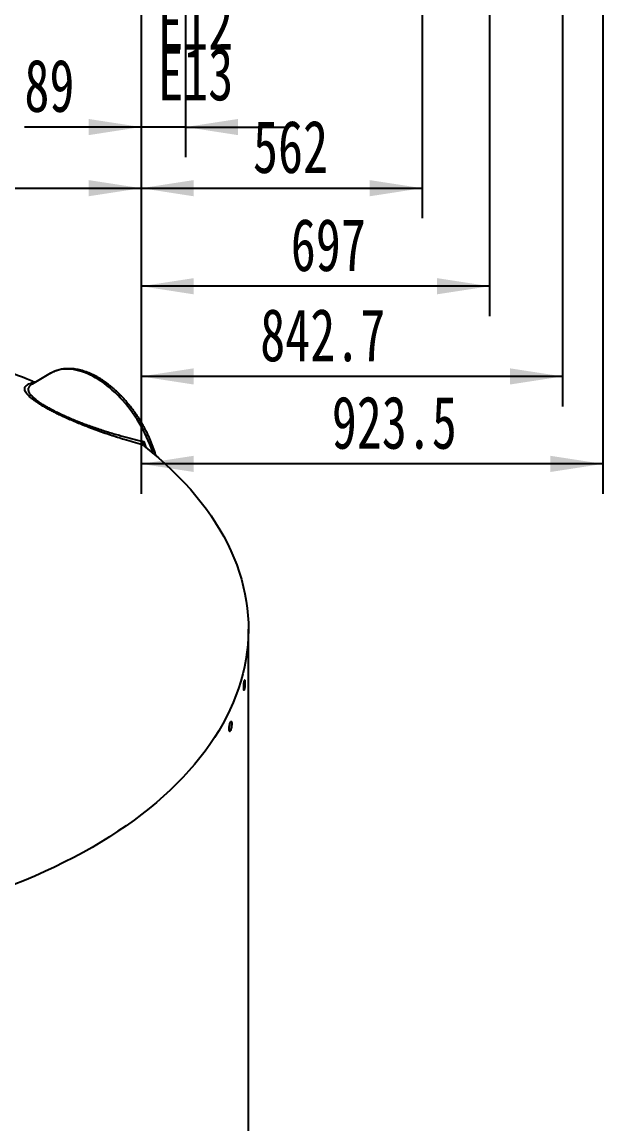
# Model space of a CAD drawing. Header units: millimetres. Extents: x 0 to 594, y 0 to 420.
# Drawn here: x 114 to 152.7, y 73.4 to 146.8 of the extents above; entities that cross this region are included whole.
import ezdxf

# ---------------------------------------------------------------- set-up
doc = ezdxf.new("R2010")
doc.units = ezdxf.units.MM
doc.layers.add('10', color=7, linetype='Continuous')
doc.styles.add('SLDTEXTSTYLE0', font='TXT', dxfattribs={"width": 0.7})
doc.dimstyles.new('SLDDIMSTYLE0', dxfattribs={"dimtxt": 3.5, "dimasz": 3.5, "dimexe": 0, "dimexo": 0.0625, "dimgap": 0.875, "dimtad": 2, "dimdec": 1, "dimlfac": 30, "dimrnd": 1e-09, "dimzin": 12, "dimdsep": 46, "dimtxsty": 'SLDTEXTSTYLE0', "dimsah": 1, "dimcen": 0.09, "dimadec": 0, "dimazin": 3, "dimtfac": 1, "dimtdec": 1, "dimtofl": 0, "dimtmove": 0, "dimatfit": 3, "dimfxl": 0, "dimfrac": 2, "dimtolj": 1, "dimtzin": 12, "dimarcsym": 0})
doc.dimstyles.new('SLDDIMSTYLE5', dxfattribs={"dimtxt": 3.5, "dimasz": 3.5, "dimexe": 0, "dimexo": 0.0625, "dimgap": 0.875, "dimtad": 2, "dimdec": 0, "dimlfac": 30, "dimrnd": 1e-09, "dimzin": 12, "dimdsep": 46, "dimtxsty": 'SLDTEXTSTYLE0', "dimsah": 1, "dimcen": 0.09, "dimadec": 0, "dimazin": 3, "dimtfac": 1, "dimtdec": 0, "dimtofl": 0, "dimtmove": 0, "dimatfit": 3, "dimfxl": 0, "dimfrac": 2, "dimtolj": 1, "dimtzin": 12, "dimarcsym": 0})
doc.dimstyles.new('SLDDIMSTYLE6', dxfattribs={"dimtxt": 3.5, "dimasz": 3.5, "dimexe": 0, "dimexo": 0.0625, "dimgap": 0.875, "dimtad": 2, "dimdec": 0, "dimlfac": 30, "dimrnd": 1e-09, "dimzin": 12, "dimdsep": 46, "dimtxsty": 'SLDTEXTSTYLE0', "dimsah": 1, "dimcen": 0.09, "dimadec": 0, "dimazin": 3, "dimtfac": 1, "dimtofl": 0, "dimtmove": 0, "dimatfit": 3, "dimfxl": 0, "dimfrac": 2, "dimtolj": 1, "dimtzin": 12, "dimarcsym": 0})
doc.dimstyles.new('SLDDIMSTYLE9', dxfattribs={"dimtxt": 3.5, "dimasz": 3.5, "dimexe": 0, "dimexo": 0.0625, "dimgap": 0.875, "dimtad": 2, "dimdec": 0, "dimlfac": 30, "dimrnd": 1e-09, "dimzin": 12, "dimdsep": 46, "dimtxsty": 'SLDTEXTSTYLE0', "dimsah": 1, "dimcen": 0.09, "dimadec": 0, "dimazin": 3, "dimtfac": 1, "dimtmove": 0, "dimatfit": 0, "dimfxl": 0, "dimfrac": 2, "dimtolj": 1, "dimtzin": 12, "dimarcsym": 0})

# ---------------------------------------------------------------- blocks, each defined once
blk = doc.blocks.new('_D_48')
at = {"layer": '10'}
for p, q in [((121.942, 150.389), (121.942, 137.783)), ((124.902, 148.168), (124.902, 137.783)), ((121.942, 139.783), (114.164, 139.783)), ((124.902, 139.783), (121.942, 139.783)), ((124.902, 139.783), (131.633, 139.783))]:
    blk.add_line(p, q, dxfattribs=at)
for points in [[(121.942, 139.783), (118.442, 140.321), (118.442, 139.244)], [(124.902, 139.783), (128.402, 139.244), (128.402, 140.321)]]:
    blk.add_solid(points, dxfattribs=at)
at = {"layer": '10', "insert": (114.164, 144.294), "char_height": 3.5, "attachment_point": 1, "style": 'SLDTEXTSTYLE0'}
blk.add_mtext('89', dxfattribs=at)
blk = doc.blocks.new('_D_49')
at = {"layer": '10'}
for p, q in [((140.677, 154.587), (140.677, 133.711)), ((121.942, 150.389), (121.942, 133.711)), ((121.942, 135.711), (140.677, 135.711))]:
    blk.add_line(p, q, dxfattribs=at)
for points in [[(121.942, 135.711), (125.442, 135.172), (125.442, 136.249)], [(140.677, 135.711), (137.177, 136.249), (137.177, 135.172)]]:
    blk.add_solid(points, dxfattribs=at)
at = {"layer": '10', "insert": (129.399, 140.223), "char_height": 3.5, "attachment_point": 1, "style": 'SLDTEXTSTYLE0'}
blk.add_mtext('562', dxfattribs=at)
blk = doc.blocks.new('_D_50')
at = {"layer": '10'}
for p, q in [((145.17, 157.961), (145.17, 127.181)), ((121.942, 150.389), (121.942, 127.181)), ((145.17, 129.181), (121.942, 129.181))]:
    blk.add_line(p, q, dxfattribs=at)
for points in [[(121.942, 129.181), (125.442, 128.642), (125.442, 129.719)], [(145.17, 129.181), (141.67, 129.719), (141.67, 128.642)]]:
    blk.add_solid(points, dxfattribs=at)
at = {"layer": '10', "insert": (131.917, 133.692), "char_height": 3.5, "attachment_point": 1, "style": 'SLDTEXTSTYLE0'}
blk.add_mtext('697', dxfattribs=at)
blk = doc.blocks.new('_D_51')
at = {"layer": '10'}
for p, q in [((150.032, 161.369), (150.032, 121.174)), ((121.942, 150.389), (121.942, 121.174)), ((150.032, 123.174), (121.942, 123.174))]:
    blk.add_line(p, q, dxfattribs=at)
for points in [[(121.942, 123.174), (125.442, 122.635), (125.442, 123.712)], [(150.032, 123.174), (146.532, 123.712), (146.532, 122.635)]]:
    blk.add_solid(points, dxfattribs=at)
at = {"layer": '10', "insert": (129.88, 127.686), "char_height": 3.5, "attachment_point": 1, "style": 'SLDTEXTSTYLE0'}
blk.add_mtext('842.7', dxfattribs=at)
blk = doc.blocks.new('_D_52')
at = {"layer": '10'}
for p, q in [((152.724, 165.062), (152.724, 115.349)), ((121.942, 150.389), (121.942, 115.349)), ((152.724, 117.349), (121.942, 117.349))]:
    blk.add_line(p, q, dxfattribs=at)
for points in [[(121.942, 117.349), (125.442, 116.81), (125.442, 117.887)], [(152.724, 117.349), (149.224, 117.887), (149.224, 116.81)]]:
    blk.add_solid(points, dxfattribs=at)
at = {"layer": '10', "insert": (134.652, 121.86), "char_height": 3.5, "attachment_point": 1, "style": 'SLDTEXTSTYLE0'}
blk.add_mtext('923.5', dxfattribs=at)
blk = doc.blocks.new('_D_53')
at = {"layer": '10'}
for p, q in [((121.942, 150.389), (121.942, 133.711)), ((108.47, 146.879), (108.47, 133.711)), ((108.47, 135.711), (99.932, 135.711)), ((108.47, 135.711), (121.942, 135.711))]:
    blk.add_line(p, q, dxfattribs=at)
for points in [[(108.47, 135.711), (111.97, 135.172), (111.97, 136.249)], [(121.942, 135.711), (118.442, 136.249), (118.442, 135.172)]]:
    blk.add_solid(points, dxfattribs=at)
at = {"layer": '10', "insert": (99.932, 140.223), "char_height": 3.5, "attachment_point": 1, "style": 'SLDTEXTSTYLE0'}
blk.add_mtext('404', dxfattribs=at)

msp = doc.modelspace()

# ---------------------------------------------------------------- linework, layer by layer
at = {"color": 7, "linetype": 'Continuous', "lineweight": 25}
for p, q in [((115.91, 123.3799), (114.675, 122.6669)), ((114.6764, 122.6646), (114.6734, 122.6628)), ((114.8798, 122.7852), (114.8277, 122.7923)), ((122.0503, 118.6228), (122.0496, 118.6307)), ((129.0962, 52.449), (129.0962, 106.3348)), ((128.8447, 102.9367), (128.8442, 102.9368)), ((128.7962, 102.2718), (128.7967, 102.2718)), ((127.9468, 100.195), (127.9463, 100.1951)), ((127.8449, 99.5362), (127.8454, 99.5361))]:
    msp.add_line(p, q, dxfattribs=at)
at = {"color": 8, "linetype": 'Continuous', "lineweight": 25}
msp.add_line((122.1171, 118.8383), (122.2519, 118.4441), dxfattribs=at)
at = {"color": 8, "linetype": 'Continuous', "lineweight": 25, "flags": 128}
msp.add_lwpolyline([(122.7527, 118.0412), (122.7027, 118.1892), (122.6149, 118.4314), (122.5198, 118.6732), (122.4177, 118.9141), (122.3087, 119.1535), (122.1931, 119.391), (122.071, 119.6261), (121.9428, 119.8584), (121.8086, 120.0875), (121.6687, 120.3128), (121.5234, 120.5339), (121.373, 120.7505), (121.2178, 120.962), (121.0581, 121.1681), (120.8942, 121.3683), (120.7264, 121.5623), (120.555, 121.7497), (120.3804, 121.9301), (120.2029, 122.1032), (120.0229, 122.2686), (119.8408, 122.426), (119.6568, 122.5751), (119.4713, 122.7156), (119.2847, 122.8472), (119.0974, 122.9697), (118.9098, 123.0828), (118.7221, 123.1864), (118.5348, 123.2801), (118.3482, 123.3639), (118.1628, 123.4375), (117.9788, 123.5009), (117.7966, 123.5538), (117.6166, 123.5962), (117.4391, 123.6281), (117.2645, 123.6492), (117.0931, 123.6597), (116.9253, 123.6595), (116.7614, 123.6485), (116.6017, 123.6268), (116.4465, 123.5945), (116.2961, 123.5516), (116.1508, 123.4982), (116.011, 123.4344), (115.91, 123.3799)], dxfattribs=at)
at = {"color": 7, "linetype": 'Continuous', "lineweight": 25, "flags": 128}
for points in [[(122.1203, 118.5508), (122.6138, 118.1559), (123.091, 117.7544), (123.5515, 117.3465), (123.9952, 116.9324), (124.4218, 116.5123), (124.831, 116.0865), (125.2226, 115.6552), (125.5963, 115.2187), (125.9521, 114.7772), (126.2896, 114.331), (126.6087, 113.8803), (126.9092, 113.4253), (127.1909, 112.9663), (127.4538, 112.5036), (127.6975, 112.0375), (127.922, 111.5681), (128.1272, 111.0958), (128.313, 110.6209), (128.4792, 110.1435), (128.6257, 109.664), (128.7526, 109.1826), (128.8596, 108.6996), (128.9468, 108.2153), (129.014, 107.7299), (129.0613, 107.2438), (129.0887, 106.7571), (129.096, 106.2702), (129.0833, 105.7833), (129.0507, 105.2968), (128.9981, 104.8108), (128.9256, 104.3257), (128.8331, 103.8417), (128.7208, 103.3591), (128.5888, 102.8782), (128.437, 102.3992), (128.2656, 101.9224), (128.0747, 101.4481), (127.8643, 100.9766), (127.6347, 100.5081), (127.3858, 100.0428), (127.118, 99.5811), (126.8312, 99.1232), (126.5258, 98.6693), (126.2018, 98.2197), (125.8594, 97.7747), (125.4989, 97.3345), (125.1203, 96.8994), (124.7241, 96.4695), (124.3102, 96.0452), (123.8791, 95.6267), (123.4309, 95.2142), (122.9659, 94.808), (122.4844, 94.4082), (121.9866, 94.0152), (121.4727, 93.629), (120.9432, 93.25), (120.3983, 92.8783), (119.8382, 92.5142), (119.2634, 92.1579), (118.6741, 91.8095), (118.0706, 91.4693), (117.4534, 91.1375), (116.8227, 90.8142), (116.1789, 90.4996), (115.5223, 90.1939), (114.8534, 89.8973), (114.1725, 89.6099), (113.48, 89.3319)], [(128.8207, 102.3321), (128.8126, 102.3001), (128.8049, 102.2797), (128.7977, 102.2719), (128.7914, 102.2768), (128.7863, 102.2943), (128.7825, 102.3237), (128.7801, 102.3639), (128.7793, 102.4133), (128.7801, 102.4701), (128.7825, 102.532), (128.7863, 102.5967), (128.7914, 102.6617), (128.7977, 102.7245), (128.8049, 102.7827), (128.8126, 102.834), (128.8207, 102.8764)], [(128.8207, 102.8764), (128.8288, 102.9085), (128.8365, 102.9288), (128.8437, 102.9367), (128.85, 102.9317), (128.8551, 102.9142), (128.859, 102.8848), (128.8613, 102.8446), (128.8621, 102.7952), (128.8613, 102.7384), (128.859, 102.6765), (128.8551, 102.6118), (128.85, 102.5468), (128.8437, 102.484), (128.8365, 102.4259), (128.8288, 102.3746), (128.8207, 102.3321)], [(127.8961, 99.5934), (127.8794, 99.5623), (127.8633, 99.5429), (127.8484, 99.536), (127.8354, 99.5416), (127.8248, 99.5597), (127.8168, 99.5896), (127.8119, 99.6301), (127.8103, 99.6796), (127.8119, 99.7363), (127.8168, 99.7979), (127.8248, 99.8622), (127.8354, 99.9265), (127.8484, 99.9886), (127.8633, 100.0459), (127.8794, 100.0962), (127.8961, 100.1377)], [(127.8961, 100.1377), (127.9129, 100.1688), (127.929, 100.1882), (127.9438, 100.1952), (127.9568, 100.1895), (127.9675, 100.1714), (127.9754, 100.1415), (127.9803, 100.101), (127.982, 100.0515), (127.9803, 99.9948), (127.9754, 99.9332), (127.9675, 99.8689), (127.9568, 99.8046), (127.9438, 99.7426), (127.929, 99.6853), (127.9129, 99.6349), (127.8961, 99.5934)]]:
    msp.add_lwpolyline(points, dxfattribs=at)
at = {"color": 7, "linetype": 'Continuous', "lineweight": 25}
msp.add_arc((96.8398, 80.8296), 45.6478, 67.002738, 73.98736, dxfattribs=at)
for points, knots in [([(122.9402, 117.8813), (122.9178, 117.9558), (122.8723, 118.107), (122.795, 118.3352), (122.7108, 118.5652), (122.6198, 118.7944), (122.5225, 119.0226), (122.419, 119.2493), (122.3094, 119.4742), (122.1939, 119.6968), (122.0728, 119.9168), (121.9463, 120.1337), (121.8145, 120.3474), (121.6777, 120.5573), (121.5361, 120.7631), (121.3899, 120.9645), (121.2395, 121.1611), (121.085, 121.3525), (120.9267, 121.5386), (120.7649, 121.7188), (120.5997, 121.8929), (120.4316, 122.0607), (120.2607, 122.2218), (120.0872, 122.3758), (119.9116, 122.5226), (119.7341, 122.6619), (119.5549, 122.7933), (119.3744, 122.9168), (119.1927, 123.0318), (119.0103, 123.1384), (118.8274, 123.2362), (118.6443, 123.325), (118.4613, 123.4046), (118.2788, 123.4748), (118.0972, 123.5354), (117.9167, 123.5863), (117.7377, 123.6273), (117.5607, 123.6583), (117.386, 123.6792), (117.2139, 123.69), (117.045, 123.6907), (116.8796, 123.6813), (116.718, 123.6619), (116.5605, 123.6326), (116.4075, 123.5936), (116.2592, 123.545), (116.1161, 123.4865), (115.9995, 123.4312), (115.9328, 123.3918), (115.91, 123.3784)], [0, 0, 0, 0, 0.0210141, 0.042636, 0.0642485, 0.085853, 0.1074505, 0.1290426, 0.1506307, 0.172215, 0.1937976, 0.21538, 0.2369627, 0.2585473, 0.2801343, 0.3017258, 0.3233225, 0.3449262, 0.3665375, 0.3881582, 0.4097892, 0.4314318, 0.4530869, 0.4747553, 0.496438, 0.5181351, 0.5398467, 0.5615727, 0.5833118, 0.6050625, 0.6268219, 0.6485863, 0.6703484, 0.6921006, 0.7138337, 0.7355366, 0.7571962, 0.7787983, 0.8003279, 0.8217699, 0.8431106, 0.864339, 0.8854484, 0.9064376, 0.9273105, 0.9480779, 0.9687566, 0.9893677, 1, 1, 1, 1]), ([(122.0503, 118.6228), (122.0388, 118.6258), (121.8325, 118.68), (121.4257, 118.791), (120.8713, 118.9525), (120.3593, 119.1106), (119.8935, 119.2615), (119.4197, 119.4226), (118.9398, 119.5938), (118.4887, 119.7629), (118.0686, 119.9276), (117.6815, 120.0857), (117.2962, 120.2498), (116.9438, 120.4067), (116.6257, 120.5545), (116.3419, 120.6916), (116.068, 120.8294), (115.8067, 120.9668), (115.5613, 121.1026), (115.3332, 121.2358), (115.1243, 121.365), (114.9364, 121.4893), (114.7714, 121.6075), (114.6282, 121.7196), (114.5065, 121.8254), (114.4059, 121.9243), (114.3135, 122.0304), (114.2398, 122.1401), (114.1939, 122.25), (114.1813, 122.3481), (114.1983, 122.4352), (114.2463, 122.5205), (114.3317, 122.6018), (114.4607, 122.6765), (114.6215, 122.7391), (114.7514, 122.7747), (114.8232, 122.7913), (114.8277, 122.7923)], [0, 0, 0, 0, 0.00280368, 0.05045201, 0.09809458, 0.13316555, 0.16834403, 0.20351829, 0.23861818, 0.27362332, 0.30136076, 0.32918365, 0.35697294, 0.38466441, 0.40631754, 0.4280492, 0.44976576, 0.47139829, 0.49306868, 0.51483623, 0.53660784, 0.55828387, 0.58007038, 0.60195245, 0.62389187, 0.64582052, 0.66764618, 0.69959079, 0.73164967, 0.76379841, 0.79595179, 0.82797592, 0.87023072, 0.91255482, 0.95490524, 0.99719632, 1, 1, 1, 1]), ([(114.8277, 122.7923), (114.8103, 122.7981), (114.775, 122.8097), (114.7229, 122.8291), (114.6905, 122.8426), (114.6738, 122.8495)], [0, 0, 0, 0, 0.31818942, 0.64757129, 1, 1, 1, 1]), ([(122.0487, 118.6423), (122.0465, 118.6537), (122.0411, 118.6824), (122.0669, 118.7523), (122.0984, 118.8093), (122.117, 118.8381), (122.1171, 118.8383)], [0, 0, 0, 0, 0.2506482, 0.6337408, 0.9977559, 1, 1, 1, 1]), ([(122.1203, 118.5508), (122.0996, 118.5679), (122.0678, 118.5944), (122.0548, 118.6154), (122.0503, 118.6228)], [0, 0, 0, 0, 0.6481322, 1, 1, 1, 1]), ([(128.8207, 102.8764), (128.8191, 102.8687), (128.8129, 102.8385), (128.802, 102.7682), (128.7899, 102.6611), (128.7813, 102.5473), (128.7772, 102.4402), (128.7781, 102.3506), (128.7842, 102.2932), (128.7909, 102.2677), (128.7957, 102.2733), (128.7963, 102.274)], [0, 0, 0, 0, 0.046187, 0.1799111, 0.3136375, 0.4473755, 0.5811081, 0.7148297, 0.8485546, 0.9822852, 1, 1, 1, 1]), ([(128.844, 102.934), (128.8434, 102.9349), (128.8396, 102.9409), (128.8313, 102.9202), (128.8237, 102.8889), (128.8207, 102.8764)], [0, 0, 0, 0, 0.0969681, 0.6416662, 1, 1, 1, 1]), ([(127.8452, 99.5387), (127.8439, 99.5381), (127.8339, 99.5337), (127.8206, 99.5616), (127.8104, 99.6144), (127.8077, 99.6891), (127.8122, 99.7787), (127.8269, 99.8911), (127.8493, 100.0001), (127.8738, 100.0848), (127.8898, 100.1227), (127.8961, 100.1377)], [0, 0, 0, 0, 0.0212941, 0.1556548, 0.2900265, 0.3741546, 0.5085145, 0.6428767, 0.7772444, 0.9116074, 1, 1, 1, 1]), ([(127.8961, 100.1377), (127.8994, 100.1445), (127.9123, 100.1708), (127.9304, 100.1959), (127.9417, 100.1919), (127.9456, 100.1904)], [0, 0, 0, 0, 0.1843005, 0.7179197, 1, 1, 1, 1])]:
    msp.add_open_spline(points, degree=3, knots=knots, dxfattribs=at)
at = {"color": 8, "linetype": 'Continuous', "lineweight": 25}
msp.add_open_spline([(114.6734, 122.6628), (114.6458, 122.647), (114.5738, 122.6059), (114.5025, 122.5371), (114.4492, 122.4604), (114.4214, 122.3889), (114.4117, 122.31), (114.4231, 122.223), (114.4586, 122.127), (114.5201, 122.0227), (114.6097, 121.91), (114.7167, 121.8011), (114.8334, 121.6982), (114.951, 121.6042), (115.0911, 121.5013), (115.2568, 121.3892), (115.4524, 121.2665), (115.6707, 121.1388), (115.9075, 121.0087), (116.1571, 120.8791), (116.4187, 120.75), (116.6932, 120.6209), (117.0022, 120.4821), (117.342, 120.3366), (117.714, 120.1852), (118.0911, 120.0391), (118.4755, 119.8971), (118.8623, 119.7608), (119.25, 119.6304), (119.6364, 119.5063), (120.021, 119.3884), (120.4032, 119.2766), (120.7697, 119.1744), (121.1208, 119.0808), (121.4574, 118.995), (121.7901, 118.9137), (122.0081, 118.8634), (122.1171, 118.8383)], degree=3, knots=[0, 0, 0, 0, 0.02775126, 0.0724098, 0.10165583, 0.13091568, 0.16015402, 0.19024088, 0.22035437, 0.2504231, 0.27986976, 0.30930846, 0.32968536, 0.35008641, 0.37045608, 0.3937031, 0.41694798, 0.44109283, 0.46523817, 0.48856528, 0.51189511, 0.53599847, 0.56010577, 0.59029815, 0.62049906, 0.65155792, 0.68262309, 0.7148215, 0.74705413, 0.77926604, 0.8122832, 0.8453196, 0.87834347, 0.90869921, 0.93905583, 0.96952761, 1, 1, 1, 1], dxfattribs=at)
at = {"layer": '10'}
msp.add_line((121.9417, 165.7223), (121.9417, 145.0387), dxfattribs=at)

# ---------------------------------------------------------------- texts
at = {"layer": '10', "char_height": 3.5, "attachment_point": 1, "style": 'SLDTEXTSTYLE0'}
for s, insert in [('E12', (123.0807, 148.4394)), ('E13', (123.0807, 145.0599))]:
    msp.add_mtext(s, dxfattribs=dict(at, insert=insert))

# ---------------------------------------------------------------- dimensions: what is measured, and where the dimension line sits
at = {"layer": '10'}
for base, p1, p2, dimstyle, picture, middle in [((121.9417, 117.3487), (152.7239, 165.0617), (121.9417, 150.3889), 'SLDDIMSTYLE0', '_D_52', (139.7444, 117.3487)), ((121.9417, 123.1739), (150.0323, 161.3691), (121.9417, 150.3889), 'SLDDIMSTYLE0', '_D_51', (134.9724, 123.1739)), ((121.9417, 129.1805), (145.17, 157.9605), (121.9417, 150.3889), 'SLDDIMSTYLE6', '_D_50', (134.9724, 129.1805)), ((140.677, 135.7109), (121.9417, 150.3889), (140.677, 154.5875), 'SLDDIMSTYLE5', '_D_49', (132.454, 135.7109)), ((121.9417, 135.7109), (108.47, 146.8794), (121.9417, 150.3889), 'SLDDIMSTYLE6', '_D_53', (102.987, 135.7109)), ((121.9417, 139.7827), (124.902, 148.1678), (121.9417, 150.3889), 'SLDDIMSTYLE9', '_D_48', (116.2007, 139.7827))]:
    dim = msp.add_linear_dim(base=base, p1=p1, p2=p2, dimstyle=dimstyle, dxfattribs=at)
    dim.commit()
    dim.dimension.update_dxf_attribs({"geometry": picture, "text_midpoint": middle, "dimtype": 160})

doc.saveas('drawing.dxf')
